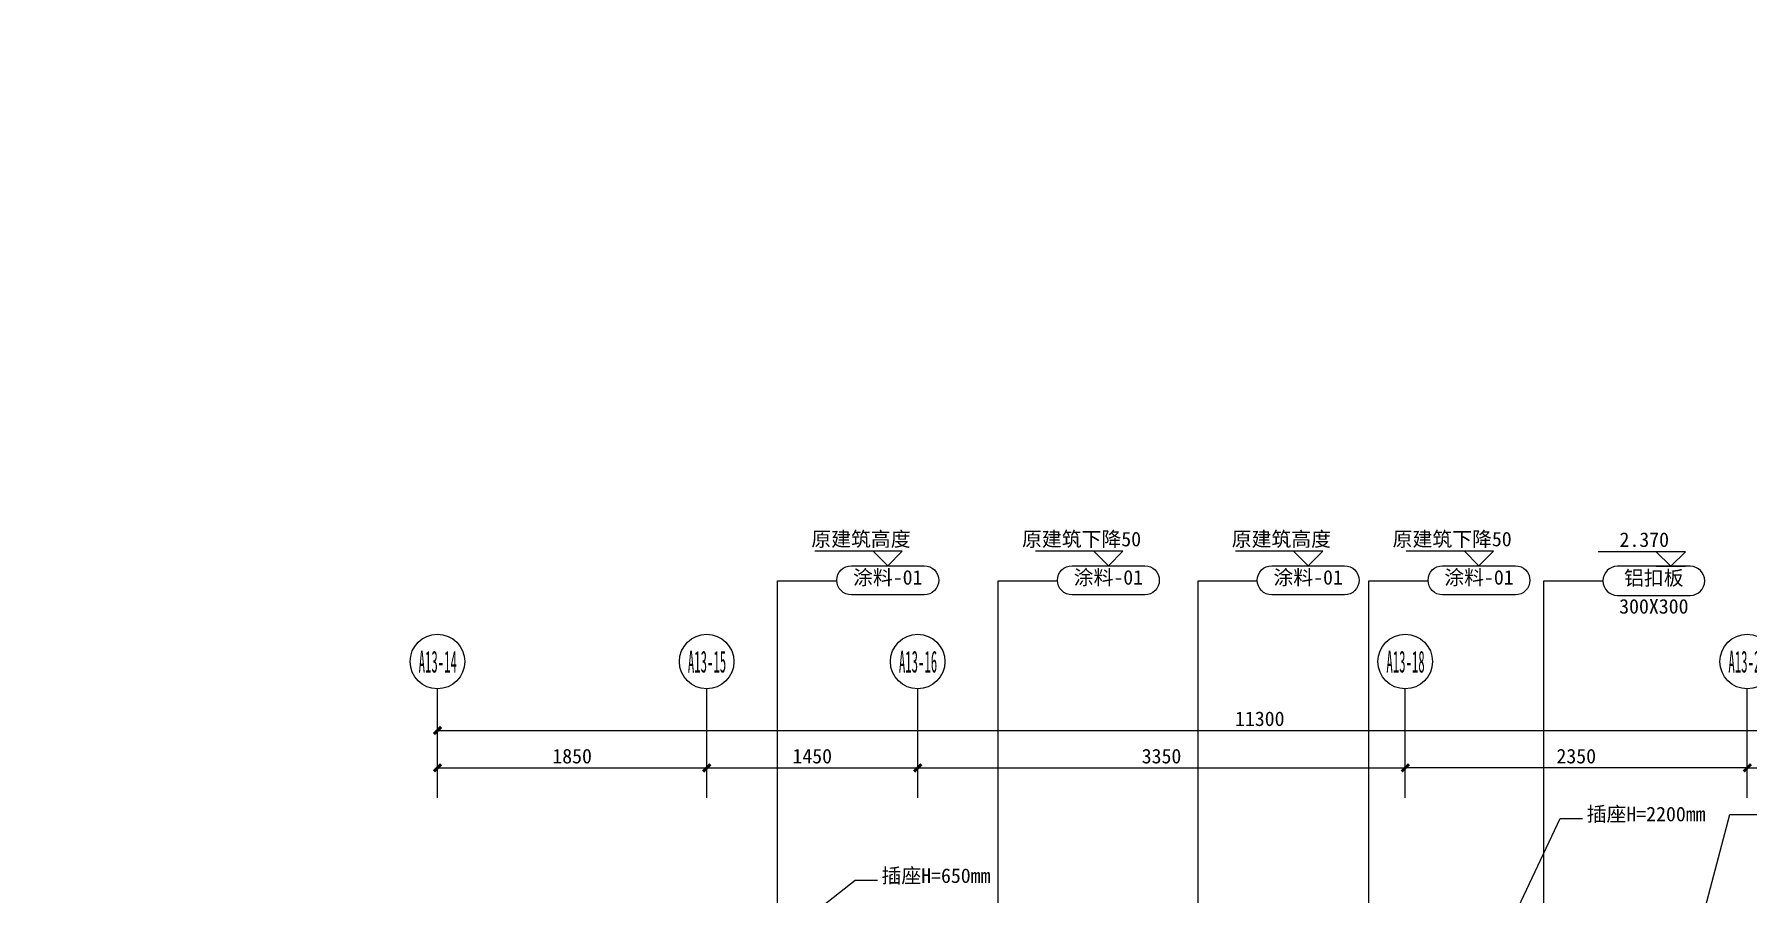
# Model space of a CAD drawing. Header units: millimetres. Extents: x -102565 to 103504, y -132507 to -120.
# Drawn here: x 21738 to 33512, y -21621 to -15713 of the extents above; entities that cross this region are included whole.
import ezdxf
from ezdxf import colors
from ezdxf.entities.mleader import LeaderData, LeaderLine
from ezdxf.enums import TextEntityAlignment as Align
from ezdxf.math import Vec2, Vec3

# ---------------------------------------------------------------- set-up
doc = ezdxf.new("R2010")
doc.units = ezdxf.units.MM
doc.header["$LTSCALE"] = 10
doc.layers.get('Defpoints').update_dxf_attribs({"color": 9})
for name, color, linetype in [('-B33  天花造型注释  LESS', 1, 'Continuous'), ('-B34  天花点位注释  LESS', 1, 'Continuous'), ('-B50  强 电 插 座  LESS', 2, 'Continuous'), ('-B56  综合点位注释  LESS', 4, 'Continuous'), ('-B60  给   排   水  LESS', 2, 'Continuous')]:
    doc.layers.add(name, color=color, linetype=linetype)
doc.styles.add('LESS标准文字', font='simhei.ttf', dxfattribs={"height": 2})
doc.dimstyles.new('标准注释（LESS）', dxfattribs={"dimtxt": 2, "dimasz": 1, "dimexe": 1, "dimexo": 0, "dimgap": 0.6, "dimtad": 1, "dimdec": 0, "dimrnd": 5, "dimzin": 12, "dimtxsty": 'LESS标准文字', "dimblk": 'ARCHTICK', "dimcen": 0, "dimclrd": 1, "dimclre": 1, "dimclrt": 3, "dimadec": 0, "dimazin": 0, "dimtfac": 1, "dimtdec": 0, "dimtix": 1, "dimtofl": 0, "dimtmove": 2, "dimatfit": 3, "dimldrblk": 'DOT', "dimfxl": 4, "dimfxlon": 1, "dimtfill": 1, "dimtolj": 1, "dimarcsym": 0})

# ---------------------------------------------------------------- blocks, each defined once
blk = doc.blocks.new('_TagSlot')
at = {"color": 2, "transparency": 16777216}
blk.add_lwpolyline([(2, -2), (12, -2, 1), (12, 2), (2, 2, 1)], format="xyb", close=True, dxfattribs=at)
at = {"color": 3, "transparency": 16777216, "style": 'LESS标准文字'}
for tag, p in [('材料编号', (7, 0.4)), ('工艺', (7, -3.5)), ('尺寸1', (7, -6.5)), ('尺寸2', (7, -9.5)), ('尺寸3', (7, -12.5)), ('备用', (7, -15.5))]:
    blk.add_attdef(tag, text='', height=2, dxfattribs=at).set_placement(p, align=Align.MIDDLE_CENTER)
blk = doc.blocks.new('JM-标高符号')
at = {"color": 1}
for p, q in [((-2, 2), (10, 2)), ((0, 0), (-2, 2)), ((2, 0), (-2, 0)), ((0, 0), (2, 2))]:
    blk.add_line(p, q, dxfattribs=at)
at = {"color": 3, "style": 'LESS标准文字'}
blk.add_attdef('%%P0.000', text='', height=2, dxfattribs=at).set_placement((3.7, 2.67), align=Align.CENTER)
blk = doc.blocks.new('_ArchTick')
at = {"color": 0, "linetype": 'ByBlock', "const_width": 0.4}
blk.add_lwpolyline([(-0.5, -0.5), (0.5, 0.5)], dxfattribs=at)
blk = doc.blocks.new('*D1174')
at = {"layer": '-B34  天花点位注释  LESS', "color": 1, "lineweight": -2, "transparency": 16777216}
for p, q in [((27025, -24516), (27364, -24516)), ((27314, -24516), (27314, -25117)), ((27025, -25117), (27364, -25117))]:
    blk.add_line(p, q, dxfattribs=at)
at = {"layer": 'Defpoints', "color": 0, "transparency": 16777216}
for p in [(-850, -120), (-50, -120), (-50, -142), (27025, -24516), (27025, -25117), (27314, -25117)]:
    blk.add_point(p, dxfattribs=at)
at = {"layer": '-B34  天花点位注释  LESS', "color": 1, "lineweight": -2, "transparency": 16777216, "xscale": 50, "yscale": 50, "zscale": 50}
for p, rotation in [((27314, -24516), 90), ((27314, -25117), 270)]:
    blk.add_blockref('_ArchTick', p, dxfattribs=dict(at, rotation=rotation))
at = {"layer": 'Defpoints', "color": 8, "transparency": 16777216, "insert": (-450, -142), "char_height": 30, "attachment_point": 5, "style": 'LESS标准文字'}
blk.add_mtext('\\A1;800', dxfattribs=at)
at = {"layer": '-B34  天花点位注释  LESS', "color": 3, "transparency": 16777216, "insert": (27234, -24816), "char_height": 100, "attachment_point": 5, "rotation": 90, "style": 'LESS标准文字', "bg_fill": 3, "box_fill_scale": 1.1, "bg_fill_color": 256, "bg_fill_true_color": 13158600, "bg_fill_transparency": 0}
blk.add_mtext('\\A1;600', dxfattribs=at)
blk = doc.blocks.new('_Dot')
at = {"color": 0, "linetype": 'ByBlock', "lineweight": -2}
blk.add_line((-0.5, 0), (-1, 0), dxfattribs=at)
at = {"color": 0, "linetype": 'ByBlock', "const_width": 0.5}
blk.add_lwpolyline([(-0.25, 0, 1), (0.25, 0, 1)], format="xyb", close=True, dxfattribs=at)
blk = doc.blocks.new('*D1244')
at = {"color": 1, "lineweight": -2, "transparency": 16777216}
for p, q in [((24509, -20956), (24509, -20706)), ((26359, -20956), (26359, -20706)), ((24509, -20756), (26359, -20756))]:
    blk.add_line(p, q, dxfattribs=at)
at = {"layer": 'Defpoints', "color": 0, "transparency": 16777216}
for p in [(26359, -20756), (24509, -21071), (26359, -21146)]:
    blk.add_point(p, dxfattribs=at)
at = {"color": 1, "lineweight": -2, "transparency": 16777216, "xscale": 50, "yscale": 50, "zscale": 50, "rotation": 180}
blk.add_blockref('_ArchTick', (24509, -20756), dxfattribs=at)
at = {"color": 1, "lineweight": -2, "transparency": 16777216, "xscale": 50, "yscale": 50, "zscale": 50}
blk.add_blockref('_ArchTick', (26359, -20756), dxfattribs=at)
at = {"color": 3, "transparency": 16777216, "insert": (25434, -20676), "char_height": 100, "attachment_point": 5, "style": 'LESS标准文字', "bg_fill": 3, "box_fill_scale": 1.1, "bg_fill_color": 256, "bg_fill_true_color": 13158600, "bg_fill_transparency": 0}
blk.add_mtext('\\A1;1850', dxfattribs=at)
blk = doc.blocks.new('*D1245')
at = {"color": 1, "lineweight": -2, "transparency": 16777216}
for p, q in [((26359, -20956), (26359, -20706)), ((27809, -20956), (27809, -20706)), ((26359, -20756), (27809, -20756))]:
    blk.add_line(p, q, dxfattribs=at)
at = {"layer": 'Defpoints', "color": 0, "transparency": 16777216}
for p in [(27809, -20756), (27809, -21405), (26359, -21444)]:
    blk.add_point(p, dxfattribs=at)
at = {"color": 1, "lineweight": -2, "transparency": 16777216, "xscale": 50, "yscale": 50, "zscale": 50, "rotation": 180}
blk.add_blockref('_ArchTick', (26359, -20756), dxfattribs=at)
at = {"color": 1, "lineweight": -2, "transparency": 16777216, "xscale": 50, "yscale": 50, "zscale": 50}
blk.add_blockref('_ArchTick', (27809, -20756), dxfattribs=at)
at = {"color": 3, "transparency": 16777216, "insert": (27084, -20676), "char_height": 100, "attachment_point": 5, "style": 'LESS标准文字', "bg_fill": 3, "box_fill_scale": 1.1, "bg_fill_color": 256, "bg_fill_true_color": 13158600, "bg_fill_transparency": 0}
blk.add_mtext('\\A1;1450', dxfattribs=at)
blk = doc.blocks.new('*D1246')
at = {"color": 1, "lineweight": -2, "transparency": 16777216}
for p, q in [((24509, -20699), (24509, -20449)), ((35809, -20699), (35809, -20449)), ((24509, -20499), (35809, -20499))]:
    blk.add_line(p, q, dxfattribs=at)
at = {"layer": 'Defpoints', "color": 0, "transparency": 16777216}
for p in [(35809, -20499), (24509, -21279), (35809, -21279)]:
    blk.add_point(p, dxfattribs=at)
at = {"color": 1, "lineweight": -2, "transparency": 16777216, "xscale": 50, "yscale": 50, "zscale": 50, "rotation": 180}
blk.add_blockref('_ArchTick', (24509, -20499), dxfattribs=at)
at = {"color": 1, "lineweight": -2, "transparency": 16777216, "xscale": 50, "yscale": 50, "zscale": 50}
blk.add_blockref('_ArchTick', (35809, -20499), dxfattribs=at)
at = {"color": 3, "transparency": 16777216, "insert": (30159, -20419), "char_height": 100, "attachment_point": 5, "style": 'LESS标准文字', "bg_fill": 3, "box_fill_scale": 1.1, "bg_fill_color": 256, "bg_fill_true_color": 13158600, "bg_fill_transparency": 0}
blk.add_mtext('\\A1;11300', dxfattribs=at)
blk = doc.blocks.new('*D1247')
at = {"color": 1, "lineweight": -2, "transparency": 16777216}
for p, q in [((27809, -20956), (27809, -20706)), ((31159, -20956), (31159, -20706)), ((27809, -20756), (31159, -20756))]:
    blk.add_line(p, q, dxfattribs=at)
at = {"layer": 'Defpoints', "color": 0, "transparency": 16777216}
for p in [(31159, -20756), (27809, -21424), (31159, -21334)]:
    blk.add_point(p, dxfattribs=at)
at = {"color": 1, "lineweight": -2, "transparency": 16777216, "xscale": 50, "yscale": 50, "zscale": 50, "rotation": 180}
blk.add_blockref('_ArchTick', (27809, -20756), dxfattribs=at)
at = {"color": 1, "lineweight": -2, "transparency": 16777216, "xscale": 50, "yscale": 50, "zscale": 50}
blk.add_blockref('_ArchTick', (31159, -20756), dxfattribs=at)
at = {"color": 3, "transparency": 16777216, "insert": (29484, -20676), "char_height": 100, "attachment_point": 5, "style": 'LESS标准文字', "bg_fill": 3, "box_fill_scale": 1.1, "bg_fill_color": 256, "bg_fill_true_color": 13158600, "bg_fill_transparency": 0}
blk.add_mtext('\\A1;3350', dxfattribs=at)
blk = doc.blocks.new('*D1248')
at = {"color": 1, "lineweight": -2, "transparency": 16777216}
for p, q in [((31159, -20956), (31159, -20706)), ((33509, -20956), (33509, -20706)), ((33509, -20756), (31159, -20756))]:
    blk.add_line(p, q, dxfattribs=at)
at = {"layer": 'Defpoints', "color": 0, "transparency": 16777216}
for p in [(31159, -20756), (31159, -21264), (33509, -21327)]:
    blk.add_point(p, dxfattribs=at)
at = {"color": 1, "lineweight": -2, "transparency": 16777216, "xscale": 50, "yscale": 50, "zscale": 50, "rotation": 180}
blk.add_blockref('_ArchTick', (31159, -20756), dxfattribs=at)
at = {"color": 1, "lineweight": -2, "transparency": 16777216, "xscale": 50, "yscale": 50, "zscale": 50}
blk.add_blockref('_ArchTick', (33509, -20756), dxfattribs=at)
at = {"color": 3, "transparency": 16777216, "insert": (32334, -20676), "char_height": 100, "attachment_point": 5, "style": 'LESS标准文字', "bg_fill": 3, "box_fill_scale": 1.1, "bg_fill_color": 256, "bg_fill_true_color": 13158600, "bg_fill_transparency": 0}
blk.add_mtext('\\A1;2350', dxfattribs=at)
blk = doc.blocks.new('*D1249')
at = {"color": 1, "lineweight": -2, "transparency": 16777216}
for p, q in [((33509, -20956), (33509, -20706)), ((35809, -20956), (35809, -20706)), ((33509, -20756), (35809, -20756))]:
    blk.add_line(p, q, dxfattribs=at)
at = {"layer": 'Defpoints', "color": 0, "transparency": 16777216}
for p in [(35809, -20756), (35809, -21305), (33509, -21367)]:
    blk.add_point(p, dxfattribs=at)
at = {"color": 1, "lineweight": -2, "transparency": 16777216, "xscale": 50, "yscale": 50, "zscale": 50, "rotation": 180}
blk.add_blockref('_ArchTick', (33509, -20756), dxfattribs=at)
at = {"color": 1, "lineweight": -2, "transparency": 16777216, "xscale": 50, "yscale": 50, "zscale": 50}
blk.add_blockref('_ArchTick', (35809, -20756), dxfattribs=at)
at = {"color": 3, "transparency": 16777216, "insert": (34659, -20676), "char_height": 100, "attachment_point": 5, "style": 'LESS标准文字', "bg_fill": 3, "box_fill_scale": 1.1, "bg_fill_color": 256, "bg_fill_true_color": 13158600, "bg_fill_transparency": 0}
blk.add_mtext('\\A1;2300', dxfattribs=at)
blk = doc.blocks.new('*U38')
at = {"color": 1}
blk.add_line((0, 0), (0, 15), dxfattribs=at)
blk.add_circle((0, 18.75), 3.75, dxfattribs=at)
at = {"color": 3, "style": 'LESS标准文字', "width": 2.440007, "flags": 8}
blk.add_attdef('轴号', text='', height=3, dxfattribs=at).set_placement((-2.58, 17.25), (2.68, 17.25), align=Align.FIT)

msp = doc.modelspace()

# ---------------------------------------------------------------- linework, layer by layer
at = {"layer": '-B33  天花造型注释  LESS', "color": 1, "linetype": 'ByBlock', "lineweight": -2}
msp.add_line((32267, -19470.5), (32517, -19470.5), dxfattribs=at)

# ---------------------------------------------------------------- block references
at = {"layer": '-B33  天花造型注释  LESS'}
ref = msp.add_blockref('JM-标高符号', (29118.9, -19366.4), dxfattribs=dict(at, xscale=-50, yscale=50, zscale=50))
ref.add_attrib('%%P0.000', '原建筑下降50', dxfattribs={"layer": '0', "color": 3, "height": 100, "style": 'LESS标准文字'}).set_placement((28934.6, -19233.1), align=Align.CENTER)
ref = msp.add_blockref('JM-标高符号', (30491.7, -19366.4), dxfattribs=dict(at, xscale=-50, yscale=50, zscale=50))
ref.add_attrib('%%P0.000', '原建筑高度', dxfattribs={"layer": '0', "color": 3, "height": 100, "style": 'LESS标准文字'}).set_placement((30307.5, -19233.1), align=Align.CENTER)
ref = msp.add_blockref('JM-标高符号', (31665.5, -19366.4), dxfattribs=dict(at, xscale=-50, yscale=50, zscale=50))
ref.add_attrib('%%P0.000', '原建筑下降50', dxfattribs={"layer": '0', "color": 3, "height": 100, "style": 'LESS标准文字'}).set_placement((31481.2, -19233.1), align=Align.CENTER)
ref = msp.add_blockref('JM-标高符号', (32983.8, -19370.5), dxfattribs=dict(at, xscale=-50, yscale=50, zscale=50))
ref.add_attrib('%%P0.000', '2.370', dxfattribs={"layer": '0', "color": 3, "height": 100, "style": 'LESS标准文字'}).set_placement((32801.3, -19237.2), align=Align.CENTER)
at = {"layer": '-B33  天花造型注释  LESS', "color": 2}
ref = msp.add_blockref('_TagSlot', (29468.9, -19466.4), dxfattribs=dict(at, xscale=-50, yscale=50, zscale=50))
ref.add_attrib('材料编号', '涂料-01', dxfattribs={"layer": '0', "color": 3, "height": 100, "style": 'LESS标准文字'}).set_placement((29118.9, -19446.4), align=Align.MIDDLE_CENTER)
ref = msp.add_blockref('_TagSlot', (30841.7, -19466.4), dxfattribs=dict(at, xscale=-50, yscale=50, zscale=50))
ref.add_attrib('材料编号', '涂料-01', dxfattribs={"layer": '0', "color": 3, "height": 100, "style": 'LESS标准文字'}).set_placement((30491.7, -19446.4), align=Align.MIDDLE_CENTER)
ref = msp.add_blockref('_TagSlot', (32015.5, -19466.4), dxfattribs=dict(at, xscale=-50, yscale=50, zscale=50))
ref.add_attrib('材料编号', '涂料-01', dxfattribs={"layer": '0', "color": 3, "height": 100, "style": 'LESS标准文字'}).set_placement((31665.5, -19446.4), align=Align.MIDDLE_CENTER)
ref = msp.add_blockref('_TagSlot', (32517, -19470.5), dxfattribs=dict(at, xscale=50, yscale=50, zscale=50))
ref.add_attrib('工艺', '300X300', dxfattribs={"layer": '0', "color": 3, "height": 100, "style": 'LESS标准文字'}).set_placement((32867, -19645.5), align=Align.MIDDLE_CENTER)
ref.add_attrib('材料编号', '铝扣板', dxfattribs={"layer": '0', "color": 3, "height": 100, "style": 'LESS标准文字'}).set_placement((32867, -19450.5), align=Align.MIDDLE_CENTER)

# ---------------------------------------------------------------- texts
at = {"layer": '-B56  综合点位注释  LESS', "color": 3, "insert": (32405.6, -21023.2, 0.2), "char_height": 100, "attachment_point": 1, "style": 'LESS标准文字'}
msp.add_mtext('插座H=2200mm', dxfattribs=at)

# ---------------------------------------------------------------- dimensions: what is measured, and where the dimension line sits
at = {"layer": '-B34  天花点位注释  LESS', "color": 1}
dim = msp.add_linear_dim(base=(27314.4, -25116.7), p1=(27025.3, -24516.3), p2=(27025.3, -25116.7), angle=90, dimstyle='标准注释（LESS）', override={"dimscale": 0, "dimtix": 1, "dimtofl": 0, "dimtmove": 2, "dimatfit": 3, "dimfxl": 8, "dimarcsym": 1}, dxfattribs=at)
dim.commit()
dim.dimension.update_dxf_attribs({"geometry": '*D1174', "text_midpoint": (27233.8, -24816.5)})

# ---------------------------------------------------------------- leaders
at = {"layer": '-B33  天花造型注释  LESS', "color": 1}
for points in [[(28362.4, -22268), (28362.4, -19470.5), (28769, -19470.5)], [(29735.2, -22996.7), (29735.2, -19470.5), (30141.8, -19470.5)], [(29735.2, -21939.2), (29735.2, -19470.5), (30141.8, -19470.5)], [(30909, -22268), (30909, -19470.5), (31315.6, -19470.5)], [(32110.4, -23013.4), (32110.4, -19470.5), (32517, -19470.5)]]:
    msp.add_leader(points, dimstyle='标准注释（LESS）', override={"dimscale": 0, "dimfxl": 8, "dimarcsym": 1}, dxfattribs=at)
at = {"layer": '-B50  强 电 插 座  LESS', "color": 1}
msp.add_leader([(31587.2, -22450.8, 0.2), (32223.7, -21104.8, 0.2), (32377.6, -21104.8, 0.2)], dimstyle='标准注释（LESS）', override={"dimscale": 0, "dimgap": 0.6, "dimtad": 0, "dimfxl": 2}, dxfattribs=at)
at = {"layer": '-B60  给   排   水  LESS'}
ml = msp.add_multileader_mtext('Standard', dxfattribs=at)
ml.set_content('沐浴冷热水给水接口H=1100', color=3, style='LESS标准文字')
ml.set_leader_properties(color=1)
ml.set_arrow_properties(name='DOT')
ml.build(insert=Vec2(0, 0))
ml.multileader.update_dxf_attribs({"dogleg_length": 5, "arrow_head_size": 50, "scale": 50})
ctx = ml.context
ctx.base_point, ctx.scale, ctx.char_height, ctx.arrow_head_size, ctx.landing_gap_size, ctx.plane_origin = Vec3(33699.1, -21076.5), 50, 100, 50, 100, Vec3(31927.7, -23940.7)
notes = []
notes.append((ctx, [(1, (1, 1, 0), (33388.1, -21076.5), (1, 0), 310.9, [(1, [(32945.8, -22916.9), (32943.5, -22766.9)], 0, [])])]))
ctx.mtext.insert, ctx.mtext.width, ctx.mtext.flow_direction = Vec3(33799.1, -21018.9), 988.093, 5
for ctx, leaders in notes:
    for number, flags, end, landing, length, lines in leaders:
        leader = LeaderData()
        leader.index, (leader.has_last_leader_line, leader.has_dogleg_vector, leader.attachment_direction) = number, flags
        leader.last_leader_point, leader.dogleg_vector, leader.dogleg_length = Vec3(end), Vec3(landing), length
        for number, points, colour, breaks in lines:
            line = LeaderLine()
            line.index, line.vertices, line.color, line.breaks = number, Vec3.list(points), colors.encode_raw_color(colour), breaks
            leader.lines.append(line)
        ctx.leaders.append(leader)

# ---------------------------------------------------------------- next in the draw order: block references
at = {"layer": '-B33  天花造型注释  LESS'}
ref = msp.add_blockref('JM-标高符号', (27602.8, -19366.4), dxfattribs=dict(at, xscale=-50, yscale=50, zscale=50))
ref.add_attrib('%%P0.000', '原建筑高度', dxfattribs={"layer": '0', "color": 3, "height": 100, "style": 'LESS标准文字'}).set_placement((27418.6, -19233.1), align=Align.CENTER)
at = {"layer": '-B33  天花造型注释  LESS', "color": 2}
ref = msp.add_blockref('_TagSlot', (27952.8, -19466.4), dxfattribs=dict(at, xscale=-50, yscale=50, zscale=50))
ref.add_attrib('材料编号', '涂料-01', dxfattribs={"layer": '0', "color": 3, "height": 100, "style": 'LESS标准文字'}).set_placement((27602.8, -19446.4), align=Align.MIDDLE_CENTER)

# ---------------------------------------------------------------- next in the draw order: dimensions: what is measured, and where the dimension line sits
dim = msp.add_linear_dim(base=(26358.5, -20756.1), p1=(24508.5, -21070.7), p2=(26358.5, -21145.8), dimstyle='标准注释（LESS）', override={"dimscale": 0, "dimtix": 1, "dimtofl": 0, "dimtmove": 1, "dimatfit": 1})
dim.commit()
dim.dimension.update_dxf_attribs({"geometry": '*D1244', "text_midpoint": (25433.5, -20675.5)})

# ---------------------------------------------------------------- next in the draw order: leaders
at = {"layer": '-B33  天花造型注释  LESS', "color": 1}
for points in [[(26846.3, -23384.8), (26846.3, -19470.5), (27253, -19470.5)], [(26846.3, -21903.1), (26846.3, -19470.5), (27253, -19470.5)]]:
    msp.add_leader(points, dimstyle='标准注释（LESS）', override={"dimscale": 0, "dimfxl": 8, "dimarcsym": 1}, dxfattribs=at)
at = {"layer": '-B50  强 电 插 座  LESS', "color": 1}
msp.add_leader([(26510.7, -22209.7, 0.2), (27377.8, -21528.3, 0.2), (27531.8, -21528.3, 0.2)], dimstyle='标准注释（LESS）', override={"dimscale": 0, "dimgap": 0.6, "dimtad": 0, "dimfxl": 2}, dxfattribs=at)

# ---------------------------------------------------------------- next in the draw order: dimensions: what is measured, and where the dimension line sits
dim = msp.add_linear_dim(base=(27808.5, -20756.1), p1=(26358.5, -21444), p2=(27808.5, -21404.9), dimstyle='标准注释（LESS）', override={"dimscale": 0, "dimtix": 1, "dimtofl": 0, "dimtmove": 1, "dimatfit": 1})
dim.commit()
dim.dimension.update_dxf_attribs({"geometry": '*D1245', "text_midpoint": (27083.5, -20675.5)})

# ---------------------------------------------------------------- next in the draw order: dimensions: what is measured, and where the dimension line sits
dim = msp.add_linear_dim(base=(35808.5, -20499.1), p1=(24508.5, -21279.1), p2=(35808.5, -21279.1), dimstyle='标准注释（LESS）', override={"dimscale": 0, "dimtix": 1, "dimtofl": 0, "dimtmove": 1, "dimatfit": 1})
dim.commit()
dim.dimension.update_dxf_attribs({"geometry": '*D1246', "text_midpoint": (30158.5, -20418.6)})

# ---------------------------------------------------------------- next in the draw order: block references
ref = msp.add_blockref('*U38', (24508.5, -20963), dxfattribs=dict(xscale=50, yscale=50, zscale=50))
ref.add_attrib('轴号', 'A13-14', dxfattribs={"color": 3, "height": 150, "style": 'LESS标准文字', "width": 0.406668, "flags": 8}).set_placement((24379.3, -20100.5), (24642.5, -20100.5), align=Align.FIT)
ref = msp.add_blockref('*U38', (26358.5, -20963), dxfattribs=dict(xscale=50, yscale=50, zscale=50))
ref.add_attrib('轴号', 'A13-15', dxfattribs={"color": 3, "height": 150, "style": 'LESS标准文字', "width": 0.406668, "flags": 8}).set_placement((26229.3, -20100.5), (26492.5, -20100.5), align=Align.FIT)

# ---------------------------------------------------------------- next in the draw order: dimensions: what is measured, and where the dimension line sits
dim = msp.add_linear_dim(base=(31158.5, -20756.1), p1=(27808.5, -21423.8), p2=(31158.5, -21333.6), dimstyle='标准注释（LESS）', override={"dimscale": 0, "dimtix": 1, "dimtofl": 0, "dimtmove": 1, "dimatfit": 1})
dim.commit()
dim.dimension.update_dxf_attribs({"geometry": '*D1247', "text_midpoint": (29483.5, -20675.5)})

# ---------------------------------------------------------------- next in the draw order: block references
ref = msp.add_blockref('*U38', (27808.5, -20963), dxfattribs=dict(xscale=50, yscale=50, zscale=50))
ref.add_attrib('轴号', 'A13-16', dxfattribs={"color": 3, "height": 150, "style": 'LESS标准文字', "width": 0.406668, "flags": 8}).set_placement((27679.3, -20100.5), (27942.5, -20100.5), align=Align.FIT)

# ---------------------------------------------------------------- next in the draw order: texts
at = {"layer": '-B56  综合点位注释  LESS', "color": 3, "insert": (27559.8, -21446.7, 0.2), "char_height": 100, "attachment_point": 1, "style": 'LESS标准文字'}
msp.add_mtext('插座H=650mm', dxfattribs=at)

# ---------------------------------------------------------------- next in the draw order: dimensions: what is measured, and where the dimension line sits
dim = msp.add_linear_dim(base=(31158.5, -20756.1), p1=(33508.5, -21326.8), p2=(31158.5, -21263.6), angle=180, dimstyle='标准注释（LESS）', override={"dimscale": 0, "dimtix": 1, "dimtofl": 0, "dimtmove": 1, "dimatfit": 1})
dim.commit()
dim.dimension.update_dxf_attribs({"geometry": '*D1248', "text_midpoint": (32333.5, -20675.5)})

# ---------------------------------------------------------------- next in the draw order: block references
ref = msp.add_blockref('*U38', (31158.5, -20963), dxfattribs=dict(xscale=50, yscale=50, zscale=50))
ref.add_attrib('轴号', 'A13-18', dxfattribs={"color": 3, "height": 150, "style": 'LESS标准文字', "width": 0.406668, "flags": 8}).set_placement((31029.3, -20100.5), (31292.5, -20100.5), align=Align.FIT)

# ---------------------------------------------------------------- next in the draw order: dimensions: what is measured, and where the dimension line sits
dim = msp.add_linear_dim(base=(35808.5, -20756.1), p1=(33508.5, -21367.2), p2=(35808.5, -21305.3), dimstyle='标准注释（LESS）', override={"dimscale": 0, "dimtix": 1, "dimtofl": 0, "dimtmove": 1, "dimatfit": 1})
dim.commit()
dim.dimension.update_dxf_attribs({"geometry": '*D1249', "text_midpoint": (34658.5, -20675.5)})

# ---------------------------------------------------------------- next in the draw order: block references
ref = msp.add_blockref('*U38', (33508.5, -20963), dxfattribs=dict(xscale=50, yscale=50, zscale=50))
ref.add_attrib('轴号', 'A13-20', dxfattribs={"color": 3, "height": 150, "style": 'LESS标准文字', "width": 0.406668, "flags": 8}).set_placement((33379.3, -20100.5), (33642.5, -20100.5), align=Align.FIT)

doc.saveas('drawing.dxf')
